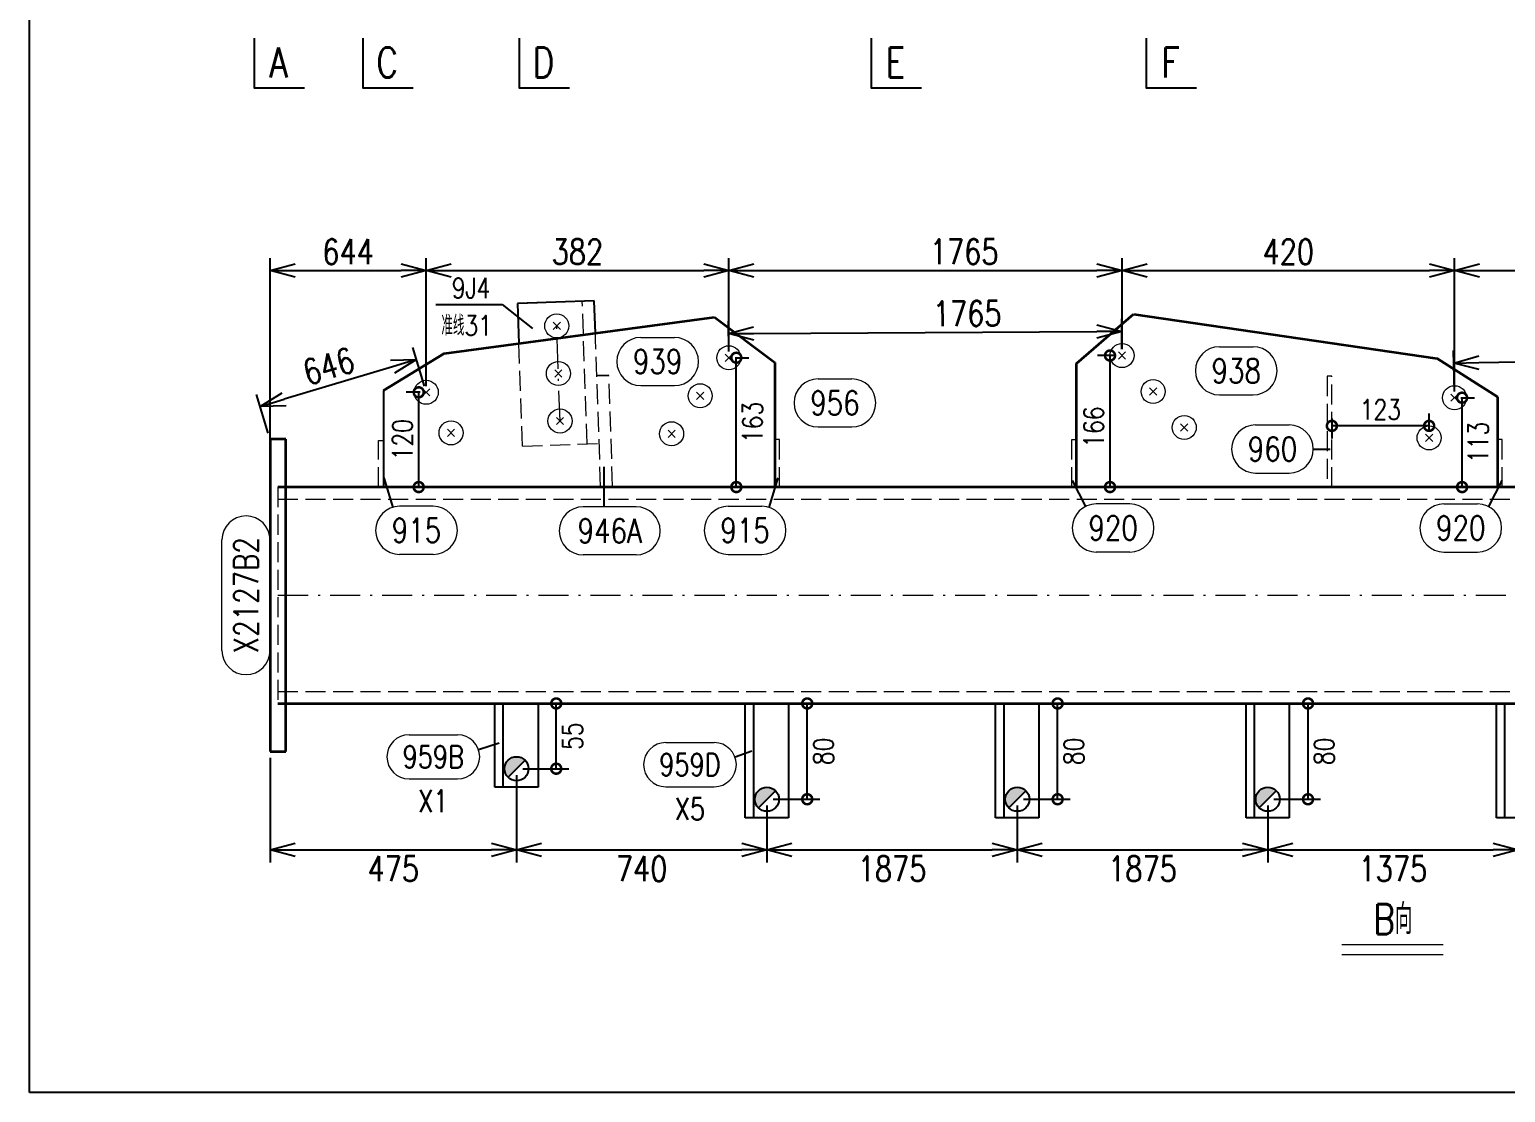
# Model space of a CAD drawing. Extents: x 1310 to 15542, y -76 to 8381.
# Drawn here: x 2150.4 to 2297.8, y 183.9 to 290 of the extents above; entities that cross this region are included whole.
import ezdxf
from ezdxf.enums import TextEntityAlignment as Align

# ---------------------------------------------------------------- set-up
doc = ezdxf.new("R2010")
doc.units = 0
doc.header["$MEASUREMENT"] = 0
doc.linetypes.add('一点画线', pattern=[5.2, 3, -1, 0.2, -1])
doc.linetypes.add('虚线', pattern=[2.75, 2, -0.75])
doc.layers.get('0').update_dxf_attribs({"linetype": 'CONTINUOUS', "lineweight": 25})
doc.layers.get('Defpoints').update_dxf_attribs({"linetype": 'CONTINUOUS'})
doc.layers.add('4', color=7, linetype='CONTINUOUS', lineweight=25)
doc.layers.add('5', color=7, linetype='CONTINUOUS', lineweight=25)
doc.styles.add('DimFont', font='simplex.shx', dxfattribs={"width": 0.8, "bigfont": 'gbhzfs.shx'})
doc.styles.get("Standard").update_dxf_attribs({"font": 'simplex.shx', "width": 0.7, "height": 3, "bigfont": 'gbhzfs.shx'})
doc.dimstyles.new('DHDxfDimStyleOpen30', dxfattribs={"dimtxt": 2.5, "dimasz": 2.5, "dimexe": 1.25, "dimexo": 0.625, "dimtad": 2, "dimtxsty": 'DimFont', "dimblk": 'OPEN30', "dimblk1": 'OPEN30', "dimblk2": 'OPEN30', "dimcen": 2.5, "dimadec": 0, "dimazin": 0, "dimtfac": 1, "dimtmove": 0, "dimatfit": 3, "dimfxl": 0, "dimarcsym": 0})

# ---------------------------------------------------------------- blocks, each defined once
blk = doc.blocks.new('板孔21.5')
at = {"layer": '5', "color": 7, "linetype": 'Continuous', "lineweight": 13}
for p, q in [((-0.3, -0.3), (0.3, 0.3)), ((0.3, -0.3), (-0.3, 0.3))]:
    blk.add_line(p, q, dxfattribs=at)
blk.add_circle((0, 0), 1, dxfattribs=at)
blk = doc.blocks.new('_OPEN30')
at = {"color": 0, "linetype": 'ByBlock', "lineweight": -2}
for p, q in [((-1, 0.268), (0, 0)), ((0, 0), (-1, -0.268)), ((0, 0), (-1, 0))]:
    blk.add_line(p, q, dxfattribs=at)
blk = doc.blocks.new('*D550')
at = {"layer": '5', "color": 96, "linetype": 'Continuous', "lineweight": -2}
for p, q in [((2189.85, 254.35), (2188.69, 258.21)), ((2186.66, 256.3), (2175.85, 253.06)), ((2174.26, 249.68), (2173.1, 253.54))]:
    blk.add_line(p, q, dxfattribs=at)
at = {"layer": 'Defpoints', "color": 0, "linetype": 'Continuous'}
for p in [(2190.03, 253.75), (2173.46, 252.34), (2174.44, 249.08)]:
    blk.add_point(p, dxfattribs=at)
at = {"layer": '5', "color": 96, "linetype": 'Continuous', "lineweight": -2, "xscale": 2.5, "yscale": 2.5, "zscale": 2.5}
for p, rotation in [((2189.05, 257.02), 16.68060001157483), ((2173.46, 252.34), 196.6806000115748)]:
    blk.add_blockref('_OPEN30', p, dxfattribs=dict(at, rotation=rotation))
at = {"layer": '5', "color": 96, "linetype": 'Continuous', "lineweight": 18, "insert": (2180.29, 256.35), "char_height": 2.5, "attachment_point": 5, "rotation": 16.6806, "line_spacing_factor": 0.6, "style": 'DimFont'}
blk.add_mtext('646', dxfattribs=at)
blk = doc.blocks.new('_DotSmall')
at = {"color": 0, "linetype": 'ByBlock', "const_width": 0.5}
blk.add_lwpolyline([(-0.0625, 0, 1), (0.0625, 0, 1)], format="xyb", close=True, dxfattribs=at)
blk = doc.blocks.new('*D551')
at = {"layer": '5', "color": 6, "linetype": 'Continuous', "lineweight": -2}
for p, q in [((2189.41, 253.75), (2188.03, 253.75)), ((2189.28, 244.29), (2189.28, 253.75)), ((2189.41, 244.29), (2188.03, 244.29))]:
    blk.add_line(p, q, dxfattribs=at)
at = {"layer": 'Defpoints', "color": 0, "linetype": 'Continuous'}
for p in [(2189.28, 253.75), (2190.03, 253.75), (2190.03, 244.29)]:
    blk.add_point(p, dxfattribs=at)
at = {"layer": '5', "color": 6, "linetype": 'Continuous', "lineweight": -2, "xscale": 2, "yscale": 2, "zscale": 2}
for p, rotation in [((2189.28, 253.75), 90), ((2189.28, 244.29), 270)]:
    blk.add_blockref('_DotSmall', p, dxfattribs=dict(at, rotation=rotation))
at = {"layer": '5', "color": 6, "linetype": 'Continuous', "lineweight": 18, "insert": (2187.66, 249.02), "char_height": 2, "attachment_point": 5, "rotation": 90, "line_spacing_factor": 0.6, "style": 'DimFont'}
blk.add_mtext('120', dxfattribs=at)
blk = doc.blocks.new('*D552')
at = {"layer": '5', "color": 6, "linetype": 'Continuous', "lineweight": -2}
for p, q in [((2220.86, 257.2), (2222.24, 257.2)), ((2220.99, 244.29), (2220.99, 257.2)), ((2220.86, 244.29), (2222.24, 244.29))]:
    blk.add_line(p, q, dxfattribs=at)
at = {"layer": 'Defpoints', "color": 0, "linetype": 'Continuous'}
for p in [(2220.24, 257.2), (2220.99, 257.2), (2220.24, 244.29)]:
    blk.add_point(p, dxfattribs=at)
at = {"layer": '5', "color": 6, "linetype": 'Continuous', "lineweight": -2, "xscale": 2, "yscale": 2, "zscale": 2}
for p, rotation in [((2220.99, 257.2), 90), ((2220.99, 244.29), 270)]:
    blk.add_blockref('_DotSmall', p, dxfattribs=dict(at, rotation=rotation))
at = {"layer": '5', "color": 6, "linetype": 'Continuous', "lineweight": 18, "insert": (2222.61, 250.74), "char_height": 2, "attachment_point": 5, "rotation": 90, "line_spacing_factor": 0.6, "style": 'DimFont'}
blk.add_mtext('163', dxfattribs=at)
blk = doc.blocks.new('*D553')
at = {"layer": '5', "color": 6, "linetype": 'Continuous', "lineweight": -2}
for p, q in [((2258.87, 257.42), (2257.05, 257.42)), ((2258.3, 244.29), (2258.3, 257.42)), ((2258.87, 244.29), (2257.05, 244.29))]:
    blk.add_line(p, q, dxfattribs=at)
at = {"layer": 'Defpoints', "color": 0, "linetype": 'Continuous'}
for p in [(2258.3, 257.42), (2259.5, 257.42), (2259.5, 244.29)]:
    blk.add_point(p, dxfattribs=at)
at = {"layer": '5', "color": 6, "linetype": 'Continuous', "lineweight": -2, "xscale": 2, "yscale": 2, "zscale": 2}
for p, rotation in [((2258.3, 257.42), 90), ((2258.3, 244.29), 270)]:
    blk.add_blockref('_DotSmall', p, dxfattribs=dict(at, rotation=rotation))
at = {"layer": '5', "color": 6, "linetype": 'Continuous', "lineweight": 18, "insert": (2256.67, 250.29), "char_height": 2, "attachment_point": 5, "rotation": 90, "line_spacing_factor": 0.6, "style": 'DimFont'}
blk.add_mtext('166', dxfattribs=at)
blk = doc.blocks.new('*D554')
at = {"layer": '5', "color": 6, "linetype": 'Continuous', "lineweight": -2}
for p, q in [((2293.32, 253.21), (2294.7, 253.21)), ((2293.45, 244.29), (2293.45, 253.21)), ((2293.32, 244.29), (2294.7, 244.29))]:
    blk.add_line(p, q, dxfattribs=at)
at = {"layer": 'Defpoints', "color": 0, "linetype": 'Continuous'}
for p in [(2292.7, 253.21), (2293.45, 253.21), (2292.7, 244.29)]:
    blk.add_point(p, dxfattribs=at)
at = {"layer": '5', "color": 6, "linetype": 'Continuous', "lineweight": -2, "xscale": 2, "yscale": 2, "zscale": 2}
for p, rotation in [((2293.45, 253.21), 90), ((2293.45, 244.29), 270)]:
    blk.add_blockref('_DotSmall', p, dxfattribs=dict(at, rotation=rotation))
at = {"layer": '5', "color": 6, "linetype": 'Continuous', "lineweight": 18, "insert": (2295.07, 248.75), "char_height": 2, "attachment_point": 5, "rotation": 90, "line_spacing_factor": 0.6, "style": 'DimFont'}
blk.add_mtext('113', dxfattribs=at)
blk = doc.blocks.new('*D559')
at = {"layer": '5', "color": 96, "linetype": 'Continuous', "lineweight": -2}
for p, q in [((2220.23, 257.82), (2220.22, 260.86)), ((2259.49, 258.04), (2259.48, 261.08)), ((2222.72, 259.62), (2256.98, 259.81))]:
    blk.add_line(p, q, dxfattribs=at)
at = {"layer": 'Defpoints', "color": 0, "linetype": 'Continuous'}
for p in [(2259.48, 259.83), (2220.24, 257.2), (2259.5, 257.42)]:
    blk.add_point(p, dxfattribs=at)
at = {"layer": '5', "color": 96, "linetype": 'Continuous', "lineweight": -2, "xscale": 2.5, "yscale": 2.5, "zscale": 2.5}
for p, rotation in [((2220.22, 259.61), 180.3192715581761), ((2259.48, 259.83), 0.319271558176073)]:
    blk.add_blockref('_OPEN30', p, dxfattribs=dict(at, rotation=rotation))
at = {"layer": '5', "color": 96, "linetype": 'Continuous', "lineweight": 18, "insert": (2244.04, 261.61), "char_height": 2.5, "attachment_point": 5, "rotation": 0.3193, "line_spacing_factor": 0.6, "style": 'DimFont'}
blk.add_mtext('1765', dxfattribs=at)
blk = doc.blocks.new('*D560')
at = {"layer": '5', "color": 96, "linetype": 'Continuous', "lineweight": -2}
for p, q in [((2292.68, 253.84), (2292.6, 257.91)), ((2311.79, 254.21), (2311.71, 258.28)), ((2295.13, 256.71), (2309.23, 256.99))]:
    blk.add_line(p, q, dxfattribs=at)
at = {"layer": 'Defpoints', "color": 0, "linetype": 'Continuous'}
for p in [(2311.73, 257.03), (2311.8, 253.59), (2292.7, 253.21)]:
    blk.add_point(p, dxfattribs=at)
at = {"layer": '5', "color": 96, "linetype": 'Continuous', "lineweight": -2, "xscale": 2.5, "yscale": 2.5, "zscale": 2.5}
for p, rotation in [((2292.63, 256.66), 181.124937257589), ((2311.73, 257.03), 1.124937257589026)]:
    blk.add_blockref('_OPEN30', p, dxfattribs=dict(at, rotation=rotation))
at = {"layer": '5', "color": 96, "linetype": 'Continuous', "lineweight": 18, "insert": (2302.05, 258.72), "char_height": 2.5, "attachment_point": 5, "rotation": 1.1249, "line_spacing_factor": 0.6, "style": 'DimFont'}
blk.add_mtext('1658', dxfattribs=at)
blk = doc.blocks.new('*D562')
at = {"layer": '5', "color": 7, "linetype": 'Continuous', "lineweight": -2}
for p, q in [((2174.44, 234.11), (2174.44, 267.15)), ((2190.03, 254.37), (2190.03, 267.15)), ((2176.94, 265.9), (2187.53, 265.9))]:
    blk.add_line(p, q, dxfattribs=at)
at = {"layer": 'Defpoints', "color": 0, "linetype": 'Continuous'}
for p in [(2190.03, 265.9), (2190.03, 253.75), (2174.44, 233.49)]:
    blk.add_point(p, dxfattribs=at)
at = {"layer": '5', "color": 7, "linetype": 'Continuous', "lineweight": -2, "xscale": 2.5, "yscale": 2.5, "zscale": 2.5, "rotation": 180}
blk.add_blockref('_OPEN30', (2174.44, 265.9), dxfattribs=at)
at = {"layer": '5', "color": 7, "linetype": 'Continuous', "lineweight": -2, "xscale": 2.5, "yscale": 2.5, "zscale": 2.5}
blk.add_blockref('_OPEN30', (2190.03, 265.9), dxfattribs=at)
at = {"layer": '5', "color": 7, "linetype": 'Continuous', "lineweight": 18, "insert": (2182.23, 267.78), "char_height": 2.5, "attachment_point": 5, "line_spacing_factor": 0.6, "style": 'DimFont'}
blk.add_mtext('644', dxfattribs=at)
blk = doc.blocks.new('*D563')
at = {"layer": '5', "color": 7, "linetype": 'Continuous', "lineweight": -2}
for p, q in [((2190.03, 254.37), (2190.03, 267.15)), ((2220.24, 257.82), (2220.24, 267.15)), ((2192.53, 265.9), (2217.74, 265.9))]:
    blk.add_line(p, q, dxfattribs=at)
at = {"layer": 'Defpoints', "color": 0, "linetype": 'Continuous'}
for p in [(2220.24, 265.9), (2220.24, 257.2), (2190.03, 253.75)]:
    blk.add_point(p, dxfattribs=at)
at = {"layer": '5', "color": 7, "linetype": 'Continuous', "lineweight": -2, "xscale": 2.5, "yscale": 2.5, "zscale": 2.5, "rotation": 180}
blk.add_blockref('_OPEN30', (2190.03, 265.9), dxfattribs=at)
at = {"layer": '5', "color": 7, "linetype": 'Continuous', "lineweight": -2, "xscale": 2.5, "yscale": 2.5, "zscale": 2.5}
blk.add_blockref('_OPEN30', (2220.24, 265.9), dxfattribs=at)
at = {"layer": '5', "color": 7, "linetype": 'Continuous', "lineweight": 18, "insert": (2205.13, 267.78), "char_height": 2.5, "attachment_point": 5, "line_spacing_factor": 0.6, "style": 'DimFont'}
blk.add_mtext('382', dxfattribs=at)
blk = doc.blocks.new('*D564')
at = {"layer": '5', "color": 7, "linetype": 'Continuous', "lineweight": -2}
for p, q in [((2220.24, 257.82), (2220.24, 267.15)), ((2259.5, 258.04), (2259.5, 267.15)), ((2222.74, 265.9), (2257, 265.9))]:
    blk.add_line(p, q, dxfattribs=at)
at = {"layer": 'Defpoints', "color": 0, "linetype": 'Continuous'}
for p in [(2259.5, 265.9), (2220.24, 257.2), (2259.5, 257.42)]:
    blk.add_point(p, dxfattribs=at)
at = {"layer": '5', "color": 7, "linetype": 'Continuous', "lineweight": -2, "xscale": 2.5, "yscale": 2.5, "zscale": 2.5, "rotation": 180}
blk.add_blockref('_OPEN30', (2220.24, 265.9), dxfattribs=at)
at = {"layer": '5', "color": 7, "linetype": 'Continuous', "lineweight": -2, "xscale": 2.5, "yscale": 2.5, "zscale": 2.5}
blk.add_blockref('_OPEN30', (2259.5, 265.9), dxfattribs=at)
at = {"layer": '5', "color": 7, "linetype": 'Continuous', "lineweight": 18, "insert": (2243.74, 267.78), "char_height": 2.5, "attachment_point": 5, "line_spacing_factor": 0.6, "style": 'DimFont'}
blk.add_mtext('1765', dxfattribs=at)
blk = doc.blocks.new('*D565')
at = {"layer": '5', "color": 7, "linetype": 'Continuous', "lineweight": -2}
for p, q in [((2259.5, 258.04), (2259.5, 267.15)), ((2292.7, 253.84), (2292.7, 267.15)), ((2262, 265.9), (2290.2, 265.9))]:
    blk.add_line(p, q, dxfattribs=at)
at = {"layer": 'Defpoints', "color": 0, "linetype": 'Continuous'}
for p in [(2292.7, 265.9), (2259.5, 257.42), (2292.7, 253.21)]:
    blk.add_point(p, dxfattribs=at)
at = {"layer": '5', "color": 7, "linetype": 'Continuous', "lineweight": -2, "xscale": 2.5, "yscale": 2.5, "zscale": 2.5, "rotation": 180}
blk.add_blockref('_OPEN30', (2259.5, 265.9), dxfattribs=at)
at = {"layer": '5', "color": 7, "linetype": 'Continuous', "lineweight": -2, "xscale": 2.5, "yscale": 2.5, "zscale": 2.5}
blk.add_blockref('_OPEN30', (2292.7, 265.9), dxfattribs=at)
at = {"layer": '5', "color": 7, "linetype": 'Continuous', "lineweight": 18, "insert": (2276.1, 267.78), "char_height": 2.5, "attachment_point": 5, "line_spacing_factor": 0.6, "style": 'DimFont'}
blk.add_mtext('420', dxfattribs=at)
blk = doc.blocks.new('*D566')
at = {"layer": '5', "color": 7, "linetype": 'Continuous', "lineweight": -2}
for p, q in [((2292.7, 253.84), (2292.7, 267.15)), ((2311.8, 254.21), (2311.8, 267.15)), ((2295.2, 265.9), (2309.3, 265.9))]:
    blk.add_line(p, q, dxfattribs=at)
at = {"layer": 'Defpoints', "color": 0, "linetype": 'Continuous'}
for p in [(2311.8, 265.9), (2311.8, 253.59), (2292.7, 253.21)]:
    blk.add_point(p, dxfattribs=at)
at = {"layer": '5', "color": 7, "linetype": 'Continuous', "lineweight": -2, "xscale": 2.5, "yscale": 2.5, "zscale": 2.5, "rotation": 180}
blk.add_blockref('_OPEN30', (2292.7, 265.9), dxfattribs=at)
at = {"layer": '5', "color": 7, "linetype": 'Continuous', "lineweight": -2, "xscale": 2.5, "yscale": 2.5, "zscale": 2.5}
blk.add_blockref('_OPEN30', (2311.8, 265.9), dxfattribs=at)
at = {"layer": '5', "color": 7, "linetype": 'Continuous', "lineweight": 18, "insert": (2302.25, 267.78), "char_height": 2.5, "attachment_point": 5, "line_spacing_factor": 0.6, "style": 'DimFont'}
blk.add_mtext('1658', dxfattribs=at)
blk = doc.blocks.new('*D572')
at = {"layer": '5', "color": 6, "linetype": 'Continuous', "lineweight": -2}
for p, q in [((2280.45, 251.13), (2280.45, 249.15)), ((2290.16, 249.82), (2290.16, 251.65)), ((2290.16, 250.4), (2280.45, 250.4))]:
    blk.add_line(p, q, dxfattribs=at)
at = {"layer": 'Defpoints', "color": 0, "linetype": 'Continuous'}
for p in [(2280.45, 251.76), (2280.45, 250.4), (2290.16, 249.2)]:
    blk.add_point(p, dxfattribs=at)
at = {"layer": '5', "color": 6, "linetype": 'Continuous', "lineweight": -2, "xscale": 2, "yscale": 2, "zscale": 2, "rotation": 180}
blk.add_blockref('_DotSmall', (2280.45, 250.4), dxfattribs=at)
at = {"layer": '5', "color": 6, "linetype": 'Continuous', "lineweight": -2, "xscale": 2, "yscale": 2, "zscale": 2}
blk.add_blockref('_DotSmall', (2290.16, 250.4), dxfattribs=at)
at = {"layer": '5', "color": 6, "linetype": 'Continuous', "lineweight": 18, "insert": (2285.3, 252.02), "char_height": 2, "attachment_point": 5, "line_spacing_factor": 0.6, "style": 'DimFont'}
blk.add_mtext('123', dxfattribs=at)
blk = doc.blocks.new('*D614')
at = {"layer": '5', "color": 6, "linetype": 'Continuous', "lineweight": -2}
for p, q in [((2201.83, 222.69), (2204.26, 222.69)), ((2203.01, 216.18), (2203.01, 222.69)), ((2199.67, 216.18), (2204.26, 216.18))]:
    blk.add_line(p, q, dxfattribs=at)
at = {"layer": 'Defpoints', "color": 0, "linetype": 'Continuous'}
for p in [(2201.2, 222.69), (2203.01, 222.69), (2199.04, 216.18)]:
    blk.add_point(p, dxfattribs=at)
at = {"layer": '5', "color": 6, "linetype": 'Continuous', "lineweight": -2, "xscale": 2, "yscale": 2, "zscale": 2}
for p, rotation in [((2203.01, 222.69), 90), ((2203.01, 216.18), 270)]:
    blk.add_blockref('_DotSmall', p, dxfattribs=dict(at, rotation=rotation))
at = {"layer": '5', "color": 6, "linetype": 'Continuous', "lineweight": 18, "insert": (2204.64, 219.43), "char_height": 2, "attachment_point": 5, "rotation": 90, "style": 'DimFont'}
blk.add_mtext('55', dxfattribs=at)
blk = doc.blocks.new('*D615')
at = {"color": 0, "linetype": 'Continuous', "lineweight": -2}
for p, q in [((2174.44, 217.28), (2174.44, 206.82)), ((2199.04, 215.55), (2199.04, 206.82)), ((2176.94, 208.07), (2196.54, 208.07))]:
    blk.add_line(p, q, dxfattribs=at)
at = {"layer": 'Defpoints', "color": 0, "linetype": 'Continuous'}
for p in [(2174.44, 217.9), (2199.04, 216.18), (2199.04, 208.07)]:
    blk.add_point(p, dxfattribs=at)
at = {"color": 0, "linetype": 'Continuous', "lineweight": -2, "xscale": 2.5, "yscale": 2.5, "zscale": 2.5, "rotation": 180}
blk.add_blockref('_OPEN30', (2174.44, 208.07), dxfattribs=at)
at = {"color": 0, "linetype": 'Continuous', "lineweight": -2, "xscale": 2.5, "yscale": 2.5, "zscale": 2.5}
blk.add_blockref('_OPEN30', (2199.04, 208.07), dxfattribs=at)
at = {"color": 0, "linetype": 'Continuous', "insert": (2186.74, 206.19), "char_height": 2.5, "attachment_point": 5, "style": 'DimFont'}
blk.add_mtext('475', dxfattribs=at)
blk = doc.blocks.new('*D616')
at = {"color": 0, "linetype": 'Continuous', "lineweight": -2}
for p, q in [((2199.04, 215.55), (2199.04, 206.82)), ((2224.04, 212.5), (2224.04, 206.82)), ((2201.54, 208.07), (2221.54, 208.07))]:
    blk.add_line(p, q, dxfattribs=at)
at = {"layer": 'Defpoints', "color": 0, "linetype": 'Continuous'}
for p in [(2199.04, 216.18), (2224.04, 213.13), (2224.04, 208.07)]:
    blk.add_point(p, dxfattribs=at)
at = {"color": 0, "linetype": 'Continuous', "lineweight": -2, "xscale": 2.5, "yscale": 2.5, "zscale": 2.5, "rotation": 180}
blk.add_blockref('_OPEN30', (2199.04, 208.07), dxfattribs=at)
at = {"color": 0, "linetype": 'Continuous', "lineweight": -2, "xscale": 2.5, "yscale": 2.5, "zscale": 2.5}
blk.add_blockref('_OPEN30', (2224.04, 208.07), dxfattribs=at)
at = {"color": 0, "linetype": 'Continuous', "insert": (2211.54, 206.19), "char_height": 2.5, "attachment_point": 5, "style": 'DimFont'}
blk.add_mtext('740', dxfattribs=at)
blk = doc.blocks.new('*D617')
at = {"color": 0, "linetype": 'Continuous', "lineweight": -2}
for p, q in [((2224.04, 212.5), (2224.04, 206.82)), ((2249.04, 212.5), (2249.04, 206.82)), ((2226.54, 208.07), (2246.54, 208.07))]:
    blk.add_line(p, q, dxfattribs=at)
at = {"layer": 'Defpoints', "color": 0, "linetype": 'Continuous'}
for p in [(2224.04, 213.13), (2249.04, 213.13), (2249.04, 208.07)]:
    blk.add_point(p, dxfattribs=at)
at = {"color": 0, "linetype": 'Continuous', "lineweight": -2, "xscale": 2.5, "yscale": 2.5, "zscale": 2.5, "rotation": 180}
blk.add_blockref('_OPEN30', (2224.04, 208.07), dxfattribs=at)
at = {"color": 0, "linetype": 'Continuous', "lineweight": -2, "xscale": 2.5, "yscale": 2.5, "zscale": 2.5}
blk.add_blockref('_OPEN30', (2249.04, 208.07), dxfattribs=at)
at = {"color": 0, "linetype": 'Continuous', "insert": (2236.54, 206.19), "char_height": 2.5, "attachment_point": 5, "style": 'DimFont'}
blk.add_mtext('1875', dxfattribs=at)
blk = doc.blocks.new('*D618')
at = {"color": 0, "linetype": 'Continuous', "lineweight": -2}
for p, q in [((2249.04, 212.5), (2249.04, 206.82)), ((2274.04, 212.5), (2274.04, 206.82)), ((2251.54, 208.07), (2271.54, 208.07))]:
    blk.add_line(p, q, dxfattribs=at)
at = {"layer": 'Defpoints', "color": 0, "linetype": 'Continuous'}
for p in [(2249.04, 213.13), (2274.04, 213.13), (2274.04, 208.07)]:
    blk.add_point(p, dxfattribs=at)
at = {"color": 0, "linetype": 'Continuous', "lineweight": -2, "xscale": 2.5, "yscale": 2.5, "zscale": 2.5, "rotation": 180}
blk.add_blockref('_OPEN30', (2249.04, 208.07), dxfattribs=at)
at = {"color": 0, "linetype": 'Continuous', "lineweight": -2, "xscale": 2.5, "yscale": 2.5, "zscale": 2.5}
blk.add_blockref('_OPEN30', (2274.04, 208.07), dxfattribs=at)
at = {"color": 0, "linetype": 'Continuous', "insert": (2261.54, 206.19), "char_height": 2.5, "attachment_point": 5, "style": 'DimFont'}
blk.add_mtext('1875', dxfattribs=at)
blk = doc.blocks.new('*D619')
at = {"color": 0, "linetype": 'Continuous', "lineweight": -2}
for p, q in [((2274.04, 212.5), (2274.04, 206.82)), ((2299.04, 212.5), (2299.04, 206.82)), ((2276.54, 208.07), (2296.54, 208.07))]:
    blk.add_line(p, q, dxfattribs=at)
at = {"layer": 'Defpoints', "color": 0, "linetype": 'Continuous'}
for p in [(2274.04, 213.13), (2299.04, 213.13), (2299.04, 208.07)]:
    blk.add_point(p, dxfattribs=at)
at = {"color": 0, "linetype": 'Continuous', "lineweight": -2, "xscale": 2.5, "yscale": 2.5, "zscale": 2.5, "rotation": 180}
blk.add_blockref('_OPEN30', (2274.04, 208.07), dxfattribs=at)
at = {"color": 0, "linetype": 'Continuous', "lineweight": -2, "xscale": 2.5, "yscale": 2.5, "zscale": 2.5}
blk.add_blockref('_OPEN30', (2299.04, 208.07), dxfattribs=at)
at = {"color": 0, "linetype": 'Continuous', "insert": (2286.54, 206.19), "char_height": 2.5, "attachment_point": 5, "style": 'DimFont'}
blk.add_mtext('1375', dxfattribs=at)
blk = doc.blocks.new('*D620')
at = {"layer": '5', "color": 6, "linetype": 'Continuous', "lineweight": -2}
for p, q in [((2251.83, 222.69), (2254.32, 222.69)), ((2253.07, 213.13), (2253.07, 222.69)), ((2249.67, 213.13), (2254.32, 213.13))]:
    blk.add_line(p, q, dxfattribs=at)
at = {"layer": 'Defpoints', "color": 0, "linetype": 'Continuous'}
for p in [(2251.2, 222.69), (2253.07, 222.69), (2249.04, 213.13)]:
    blk.add_point(p, dxfattribs=at)
at = {"layer": '5', "color": 6, "linetype": 'Continuous', "lineweight": -2, "xscale": 2, "yscale": 2, "zscale": 2}
for p, rotation in [((2253.07, 222.69), 90), ((2253.07, 213.13), 270)]:
    blk.add_blockref('_DotSmall', p, dxfattribs=dict(at, rotation=rotation))
at = {"layer": '5', "color": 6, "linetype": 'Continuous', "lineweight": 18, "insert": (2254.69, 217.91), "char_height": 2, "attachment_point": 5, "rotation": 90, "style": 'DimFont'}
blk.add_mtext('80', dxfattribs=at)
blk = doc.blocks.new('*D621')
at = {"layer": '5', "color": 6, "linetype": 'Continuous', "lineweight": -2}
for p, q in [((2226.83, 222.69), (2229.32, 222.69)), ((2228.07, 213.13), (2228.07, 222.69)), ((2224.67, 213.13), (2229.32, 213.13))]:
    blk.add_line(p, q, dxfattribs=at)
at = {"layer": 'Defpoints', "color": 0, "linetype": 'Continuous'}
for p in [(2226.2, 222.69), (2228.07, 222.69), (2224.04, 213.13)]:
    blk.add_point(p, dxfattribs=at)
at = {"layer": '5', "color": 6, "linetype": 'Continuous', "lineweight": -2, "xscale": 2, "yscale": 2, "zscale": 2}
for p, rotation in [((2228.07, 222.69), 90), ((2228.07, 213.13), 270)]:
    blk.add_blockref('_DotSmall', p, dxfattribs=dict(at, rotation=rotation))
at = {"layer": '5', "color": 6, "linetype": 'Continuous', "lineweight": 18, "insert": (2229.69, 217.91), "char_height": 2, "attachment_point": 5, "rotation": 90, "style": 'DimFont'}
blk.add_mtext('80', dxfattribs=at)
blk = doc.blocks.new('*D622')
at = {"layer": '5', "color": 6, "linetype": 'Continuous', "lineweight": -2}
for p, q in [((2276.83, 222.69), (2279.32, 222.69)), ((2278.07, 213.13), (2278.07, 222.69)), ((2274.67, 213.13), (2279.32, 213.13))]:
    blk.add_line(p, q, dxfattribs=at)
at = {"layer": 'Defpoints', "color": 0, "linetype": 'Continuous'}
for p in [(2276.2, 222.69), (2278.07, 222.69), (2274.04, 213.13)]:
    blk.add_point(p, dxfattribs=at)
at = {"layer": '5', "color": 6, "linetype": 'Continuous', "lineweight": -2, "xscale": 2, "yscale": 2, "zscale": 2}
for p, rotation in [((2278.07, 222.69), 90), ((2278.07, 213.13), 270)]:
    blk.add_blockref('_DotSmall', p, dxfattribs=dict(at, rotation=rotation))
at = {"layer": '5', "color": 6, "linetype": 'Continuous', "lineweight": 18, "insert": (2279.69, 217.91), "char_height": 2, "attachment_point": 5, "rotation": 90, "style": 'DimFont'}
blk.add_mtext('80', dxfattribs=at)
blk = doc.blocks.new('CTDHK')
at = {"color": 0, "linetype": 'Continuous'}
for p, q in [((0, 0), (0, 210)), ((297, 0), (0, 0))]:
    blk.add_line(p, q, dxfattribs=at)

msp = doc.modelspace()

# ---------------------------------------------------------------- hatches: boundary and pattern name
for points in [[(2199.894, 217.027, 0.6681786), (2197.844, 216.178, 0.1989124), (2198.196, 215.329)], [(2224.894, 213.975, 0.6681786), (2222.844, 213.126, 0.1989124), (2223.196, 212.277)], [(2249.894, 213.975, 0.6681786), (2247.844, 213.126, 0.1989124), (2248.196, 212.277)], [(2274.894, 213.975, 0.6681786), (2272.844, 213.126, 0.1989124), (2273.196, 212.277)]]:
    msp.add_hatch(color=256).paths.add_polyline_path(points)

# ---------------------------------------------------------------- linework, layer by layer
at = {"color": 4, "linetype": 'Continuous'}
for p, q in [((2190.997, 262.525), (2197.603, 262.525)), ((2197.603, 262.525), (2200.65, 260.111))]:
    msp.add_line(p, q, dxfattribs=at)
at = {"color": 0, "linetype": 'Continuous'}
for p, q in [((2206.807, 262.877), (2199.152, 262.615)), ((2199.152, 262.615), (2199.289, 258.627)), ((2206.917, 259.646), (2206.807, 262.877)), ((2208.262, 255.443), (2207.063, 255.402)), ((2185.756, 253.921), (2185.756, 244.29)), ((2278.599, 248.087), (2280.287, 248.087)), ((2207.777, 246.316), (2207.777, 242.323)), ((2185.787, 245.222), (2186.681, 242.268)), ((2225.132, 245.222), (2224.238, 242.268)), ((2254.512, 244.935), (2255.837, 242.344)), ((2297.415, 244.935), (2296.091, 242.344)), ((2197.304, 218.723), (2195.257, 218.052)), ((2222.553, 217.926), (2220.864, 217.324))]:
    msp.add_line(p, q, dxfattribs=at)
for p, q in [((2196.883, 222.69), (2201.203, 222.69)), ((2196.883, 214.327), (2196.883, 222.69)), ((2197.723, 214.327), (2197.723, 222.69)), ((2201.203, 222.69), (2201.203, 214.327)), ((2221.883, 222.69), (2226.203, 222.69)), ((2221.883, 211.275), (2221.883, 222.69)), ((2222.723, 211.275), (2222.723, 222.69)), ((2226.203, 222.69), (2226.203, 211.275)), ((2246.883, 222.69), (2251.203, 222.69)), ((2246.883, 211.275), (2246.883, 222.69)), ((2247.723, 211.275), (2247.723, 222.69)), ((2251.203, 222.69), (2251.203, 211.275)), ((2271.883, 222.69), (2276.203, 222.69)), ((2271.883, 211.275), (2271.883, 222.69)), ((2272.723, 211.275), (2272.723, 222.69)), ((2276.203, 222.69), (2276.203, 211.275)), ((2296.883, 222.69), (2301.203, 222.69)), ((2296.883, 211.275), (2296.883, 222.69)), ((2297.723, 211.275), (2297.723, 222.69)), ((2199.894, 217.027), (2198.196, 215.329)), ((2201.203, 214.327), (2196.883, 214.327)), ((2224.894, 213.975), (2223.196, 212.277)), ((2249.894, 213.975), (2248.196, 212.277)), ((2274.894, 213.975), (2273.196, 212.277)), ((2226.203, 211.275), (2221.883, 211.275)), ((2251.203, 211.275), (2246.883, 211.275)), ((2276.203, 211.275), (2271.883, 211.275)), ((2301.203, 211.275), (2296.883, 211.275))]:
    msp.add_line(p, q)
at = {"color": 2, "linetype": 'Continuous'}
for points in [[(2177.887, 284.101), (2172.887, 284.101), (2172.887, 289.101)], [(2188.728, 284.101), (2183.728, 284.101), (2183.728, 289.101)], [(2204.329, 284.101), (2199.329, 284.101), (2199.329, 289.101)], [(2239.479, 284.101), (2234.479, 284.101), (2234.479, 289.101)], [(2266.944, 284.101), (2261.944, 284.101), (2261.944, 289.101)]]:
    msp.add_lwpolyline(points, dxfattribs=at)
for centre in [(2199.045, 216.178), (2224.045, 213.126), (2249.045, 213.126), (2274.045, 213.126)]:
    msp.add_circle(centre, 1.201)
at = {"layer": '4', "color": 6, "linetype": 'Continuous', "lineweight": 18}
msp.add_lwpolyline([(2150.422, 393.861), (2150.422, 183.861), (2447.422, 183.861), (2447.422, 393.861)], close=True, dxfattribs=at)
at = {"layer": '5', "color": 7, "linetype": '虚线', "lineweight": 18}
for p, q in [((2199.152, 262.615), (2206.807, 262.877)), ((2199.64, 248.385), (2199.152, 262.615)), ((2206.095, 248.606), (2205.607, 262.836)), ((2207.443, 244.31), (2206.807, 262.877)), ((2208.642, 244.352), (2208.262, 255.443)), ((2280.449, 255.365), (2279.975, 255.365)), ((2279.975, 255.365), (2279.975, 244.29)), ((2280.449, 244.29), (2280.449, 255.365)), ((2185.281, 244.29), (2185.281, 248.944)), ((2185.281, 248.944), (2185.756, 248.944)), ((2185.756, 248.944), (2185.756, 244.29)), ((2199.64, 248.385), (2207.294, 248.647)), ((2225.3, 249.024), (2224.826, 249.024)), ((2224.826, 249.024), (2224.826, 244.29)), ((2225.3, 244.29), (2225.3, 249.024)), ((2254.478, 244.29), (2254.478, 249.024)), ((2254.478, 249.024), (2254.953, 249.024)), ((2254.953, 249.024), (2254.953, 244.29)), ((2297.449, 249.024), (2296.975, 249.024)), ((2296.975, 249.024), (2296.975, 244.29)), ((2297.449, 244.29), (2297.449, 249.024)), ((2175.227, 244.29), (2175.227, 222.69)), ((2175.227, 243.09), (2440.016, 243.09)), ((2175.227, 223.89), (2440.016, 223.89))]:
    msp.add_line(p, q, dxfattribs=at)
at = {"layer": '5', "color": 7, "linetype": 'Continuous', "lineweight": 35}
for p, q in [((2191.834, 257.631), (2218.82, 261.236)), ((2218.82, 261.236), (2224.826, 256.717)), ((2254.953, 256.623), (2260.636, 261.542)), ((2260.636, 261.542), (2290.958, 257.121)), ((2185.756, 253.921), (2191.834, 257.631)), ((2224.826, 256.717), (2224.826, 244.29)), ((2254.953, 244.29), (2254.953, 256.623)), ((2290.958, 257.121), (2296.975, 253.312)), ((2296.975, 253.312), (2296.975, 244.29)), ((2176.019, 249.077), (2174.436, 249.077)), ((2174.436, 249.077), (2174.436, 217.903)), ((2176.019, 217.903), (2176.019, 249.077)), ((2440.016, 244.29), (2175.227, 244.29)), ((2224.826, 244.29), (2186.093, 244.29)), ((2296.975, 244.29), (2254.953, 244.29)), ((2175.227, 222.69), (2440.016, 222.69)), ((2174.436, 217.903), (2176.019, 217.903))]:
    msp.add_line(p, q, dxfattribs=at)
at = {"layer": '5', "color": 1, "linetype": '一点画线', "lineweight": 18}
for p, q in [((2203.386, 250.886), (2203.061, 260.375)), ((2175.227, 233.49), (2440.016, 233.49))]:
    msp.add_line(p, q, dxfattribs=at)
at = {"layer": '5', "color": 1, "linetype": 'Continuous', "lineweight": 18}
for p, q in [((2211.456, 259.224), (2214.816, 259.224)), ((2269.223, 258.296), (2272.583, 258.296)), ((2229.156, 255.09), (2232.516, 255.09)), ((2211.456, 254.424), (2214.816, 254.424)), ((2269.223, 253.496), (2272.583, 253.496)), ((2229.156, 250.29), (2232.516, 250.29)), ((2272.839, 250.487), (2276.199, 250.487)), ((2272.839, 245.687), (2276.199, 245.687)), ((2190.736, 242.371), (2187.376, 242.371)), ((2210.988, 242.323), (2205.708, 242.323)), ((2220.183, 242.371), (2223.543, 242.371)), ((2260.289, 242.607), (2256.929, 242.607)), ((2291.638, 242.607), (2294.998, 242.607)), ((2169.636, 227.97), (2169.636, 239.01)), ((2174.436, 227.97), (2174.436, 239.01)), ((2190.736, 237.571), (2187.376, 237.571)), ((2210.988, 237.523), (2205.708, 237.523)), ((2220.183, 237.571), (2223.543, 237.571)), ((2260.289, 237.807), (2256.929, 237.807)), ((2291.638, 237.807), (2294.998, 237.807)), ((2188.311, 219.571), (2193.162, 219.571)), ((2213.936, 218.788), (2218.787, 218.788)), ((2188.311, 215.161), (2193.162, 215.161)), ((2213.936, 214.378), (2218.787, 214.378))]:
    msp.add_line(p, q, dxfattribs=at)
at = {"layer": '5', "color": 2, "linetype": 'Continuous', "lineweight": 18}
for p, q in [((2281.443, 198.617), (2291.55, 198.617)), ((2281.443, 197.617), (2291.55, 197.617))]:
    msp.add_line(p, q, dxfattribs=at)
at = {"layer": '5', "color": 1, "linetype": 'Continuous', "lineweight": 18}
for centre, radius, start, end in [((2211.456, 256.824), 2.4, 90, 270), ((2214.816, 256.824), 2.4, 270, 90), ((2269.223, 255.896), 2.4, 90, 270), ((2272.583, 255.896), 2.4, 270, 90), ((2229.156, 252.69), 2.4, 90, 270), ((2232.516, 252.69), 2.4, 270, 90), ((2272.839, 248.087), 2.4, 90, 270), ((2276.199, 248.087), 2.4, 270, 90), ((2187.376, 239.971), 2.4, 90, 270), ((2190.736, 239.971), 2.4, 270, 90), ((2205.708, 239.923), 2.4, 90, 270), ((2210.988, 239.923), 2.4, 270, 90), ((2220.183, 239.971), 2.4, 90, 270), ((2223.543, 239.971), 2.4, 270, 90), ((2256.929, 240.207), 2.4, 90, 270), ((2260.289, 240.207), 2.4, 270, 90), ((2291.638, 240.207), 2.4, 90, 270), ((2294.998, 240.207), 2.4, 270, 90), ((2172.036, 239.01), 2.4, 0, 180), ((2172.036, 227.97), 2.4, 180, 0), ((2188.311, 217.366), 2.205, 90, 270), ((2193.162, 217.366), 2.205, 270, 90), ((2213.936, 216.583), 2.205, 90, 270), ((2218.787, 216.583), 2.205, 270, 90)]:
    msp.add_arc(centre, radius, start, end, dxfattribs=at)

# ---------------------------------------------------------------- block references
at = {"color": 2, "linetype": 'Continuous'}
msp.add_blockref('CTDHK', (2150.422, 183.861), dxfattribs=at)
at = {"layer": '5', "color": 7, "linetype": 'Continuous', "lineweight": 35, "xscale": 1.200000000000728, "yscale": 1.199999999999818, "zscale": 1.2}
for p in [(2203.061, 260.375), (2220.237, 257.199), (2259.497, 257.417), (2203.223, 255.631), (2190.031, 253.75), (2262.605, 253.828), (2217.383, 253.405), (2292.697, 253.211), (2203.386, 250.886), (2192.505, 249.698), (2214.529, 249.612), (2265.712, 250.239), (2290.157, 249.2)]:
    msp.add_blockref('板孔21.5', p, dxfattribs=at)

# ---------------------------------------------------------------- texts
at = {"layer": '5', "color": 2, "linetype": 'Continuous', "lineweight": 18, "width": 0.8}
for s, p in [('A', (2175.293, 286.684)), ('C', (2186.134, 286.684)), ('D', (2201.735, 286.684)), ('E', (2236.885, 286.684)), ('F', (2264.349, 286.684)), ('B向', (2286.541, 201.171))]:
    msp.add_text(s, height=3, dxfattribs=at).set_placement(p, align=Align.MIDDLE_CENTER)
at = {"layer": '5', "color": 4, "linetype": 'Continuous', "lineweight": 18, "width": 0.8}
for s, p in [('9J4', (2194.503, 264.161)), ('准线31', (2194.062, 260.414))]:
    msp.add_text(s, height=2, dxfattribs=at).set_placement(p, align=Align.MIDDLE_CENTER)
at = {"layer": '5', "color": 1, "linetype": 'Continuous', "lineweight": 18, "width": 0.8}
for s, height, p in [('939', 2.4, (2213.136, 256.824)), ('938', 2.4, (2270.903, 255.896)), ('956', 2.4, (2230.836, 252.69)), ('960', 2.4, (2274.519, 248.087)), ('915', 2.4, (2189.056, 239.971)), ('946A', 2.4, (2208.348, 239.923)), ('915', 2.4, (2221.863, 239.971)), ('920', 2.4, (2258.609, 240.207)), ('920', 2.4, (2293.318, 240.207)), ('959B', 2.205, (2190.736, 217.366)), ('959D', 2.205, (2216.362, 216.583)), ('X1', 2.205, (2190.736, 212.956)), ('X5', 2.205, (2216.362, 212.173))]:
    msp.add_text(s, height=height, dxfattribs=at).set_placement(p, align=Align.MIDDLE_CENTER)
msp.add_text('X2127B2', height=2.4, rotation=90, dxfattribs=at).set_placement((2172.036, 233.49), align=Align.MIDDLE_CENTER)

# ---------------------------------------------------------------- dimensions: what is measured, and where the dimension line sits
at = {"color": 0, "linetype": 'Continuous'}
dim = msp.add_linear_dim(base=(2199.045, 208.066), p1=(2174.436, 217.903), p2=(2199.045, 216.178), text='475', dimstyle='DHDxfDimStyleOpen30', dxfattribs=at)
dim.commit()
dim.dimension.update_dxf_attribs({"geometry": '*D615', "text_midpoint": (2186.74, 206.191)})
for base, p1, p2, text, picture, middle in [((2224.045, 208.066), (2199.045, 216.178), (2224.045, 213.126), '740', '*D616', (2211.545, 206.191)), ((2249.045, 208.066), (2224.045, 213.126), (2249.045, 213.126), '1875', '*D617', (2236.545, 206.191)), ((2274.045, 208.066), (2249.045, 213.126), (2274.045, 213.126), '1875', '*D618', (2261.545, 206.191)), ((2299.045, 208.066), (2274.045, 213.126), (2299.045, 213.126), '1375', '*D619', (2286.545, 206.191))]:
    dim = msp.add_linear_dim(base=base, p1=p1, p2=p2, text=text, dimstyle='DHDxfDimStyleOpen30', override={"dimtmove": 1}, dxfattribs=at)
    dim.commit()
    dim.dimension.update_dxf_attribs({"geometry": picture, "text_midpoint": middle})
at = {"layer": '5', "color": 7, "linetype": 'Continuous', "lineweight": 18}
for base, p1, p2, text, picture, middle in [((2190.031, 265.902), (2174.436, 233.49), (2190.031, 253.75), '644', '*D562', (2182.234, 265.902)), ((2220.237, 265.902), (2190.031, 253.75), (2220.237, 257.199), '382', '*D563', (2205.134, 265.902)), ((2259.497, 265.902), (2220.237, 257.199), (2259.497, 257.417), '1765', '*D564', (2243.74, 265.902)), ((2292.697, 265.902), (2259.497, 257.417), (2292.697, 253.211), '420', '*D565', (2276.097, 265.902)), ((2311.799, 265.902), (2292.697, 253.211), (2311.799, 253.586), '1658', '*D566', (2302.248, 265.902))]:
    dim = msp.add_linear_dim(base=base, p1=p1, p2=p2, text=text, dimstyle='DHDxfDimStyleOpen30', override={"dimtxt": 2.5, "dimclrd": 7, "dimclre": 7, "dimclrt": 7}, dxfattribs=at)
    dim.commit()
    dim.dimension.update_dxf_attribs({"geometry": picture, "text_midpoint": middle, "dimtype": 160})
at = {"layer": '5', "color": 96, "linetype": 'Continuous', "lineweight": 18}
for base, p1, p2, angle, text, picture, middle in [((2259.484, 259.826), (2220.237, 257.199), (2259.497, 257.417), 0.31927, '1765', '*D559', (2244.054, 259.74)), ((2311.731, 257.034), (2292.697, 253.211), (2311.799, 253.586), 1.12494, '1658', '*D560', (2302.089, 256.845)), ((2173.457, 252.344), (2190.031, 253.75), (2174.436, 249.077), 196.6806, '646', '*D550', (2180.832, 254.555))]:
    dim = msp.add_linear_dim(base=base, p1=p1, p2=p2, angle=angle, text=text, dimstyle='DHDxfDimStyleOpen30', override={"dimtxt": 2.5, "dimclrd": 96, "dimclre": 96, "dimclrt": 96}, dxfattribs=at)
    dim.commit()
    dim.dimension.update_dxf_attribs({"geometry": picture, "text_midpoint": middle, "dimtype": 161})
at = {"layer": '5', "color": 6, "linetype": 'Continuous', "lineweight": 18}
for base, p1, p2, text, picture, middle in [((2258.297, 257.417), (2259.497, 244.29), (2259.497, 257.417), '166', '*D553', (2258.297, 250.29)), ((2220.987, 257.199), (2220.237, 244.29), (2220.237, 257.199), '163', '*D552', (2220.987, 250.744)), ((2189.281, 253.75), (2190.031, 244.29), (2190.031, 253.75), '120', '*D551', (2189.281, 249.02)), ((2293.447, 253.211), (2292.697, 244.29), (2292.697, 253.211), '113', '*D554', (2293.447, 248.75))]:
    dim = msp.add_linear_dim(base=base, p1=p1, p2=p2, angle=90, text=text, dimstyle='DHDxfDimStyleOpen30', override={"dimtxt": 2, "dimasz": 2, "dimblk1": 'DotSmall', "dimblk2": 'DotSmall', "dimsah": 1, "dimclrd": 6, "dimclre": 6, "dimclrt": 6}, dxfattribs=at)
    dim.commit()
    dim.dimension.update_dxf_attribs({"geometry": picture, "text_midpoint": middle, "dimtype": 161})
dim = msp.add_linear_dim(base=(2280.449, 250.4), p1=(2290.157, 249.2), p2=(2280.449, 251.757), text='123', dimstyle='DHDxfDimStyleOpen30', override={"dimtxt": 2, "dimasz": 2, "dimblk1": 'DotSmall', "dimblk2": 'DotSmall', "dimsah": 1, "dimclrd": 6, "dimclre": 6, "dimclrt": 6}, dxfattribs=at)
dim.commit()
dim.dimension.update_dxf_attribs({"geometry": '*D572', "text_midpoint": (2285.303, 250.4), "dimtype": 160})
for base, p1, p2, text, picture, middle in [((2203.015, 222.69), (2199.045, 216.178), (2201.203, 222.69), '55', '*D614', (2204.64, 219.434)), ((2228.067, 222.69), (2224.045, 213.126), (2226.203, 222.69), '80', '*D621', (2229.692, 217.908)), ((2253.067, 222.69), (2249.045, 213.126), (2251.203, 222.69), '80', '*D620', (2254.692, 217.908)), ((2278.067, 222.69), (2274.045, 213.126), (2276.203, 222.69), '80', '*D622', (2279.692, 217.908))]:
    dim = msp.add_linear_dim(base=base, p1=p1, p2=p2, angle=90, text=text, dimstyle='DHDxfDimStyleOpen30', override={"dimtxt": 2, "dimasz": 2, "dimblk1": 'DotSmall', "dimblk2": 'DotSmall', "dimsah": 1, "dimclrd": 6, "dimclre": 6, "dimclrt": 6}, dxfattribs=at)
    dim.commit()
    dim.dimension.update_dxf_attribs({"geometry": picture, "text_midpoint": middle})

doc.saveas('drawing.dxf')
